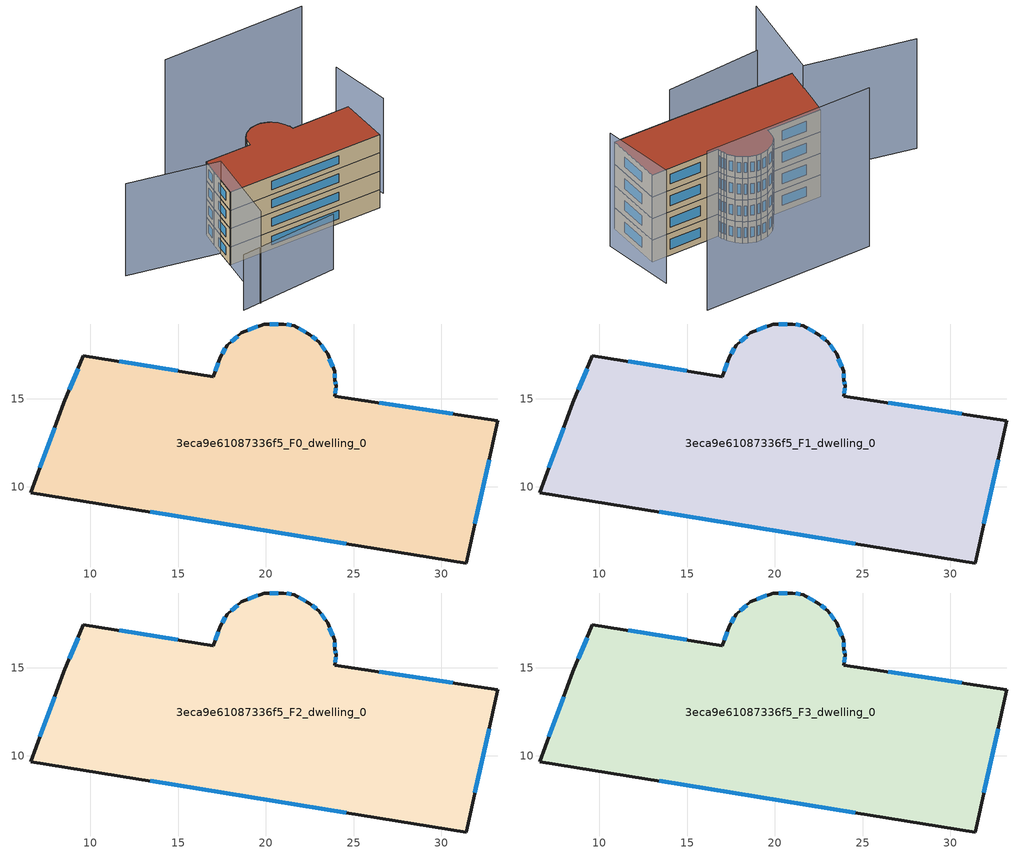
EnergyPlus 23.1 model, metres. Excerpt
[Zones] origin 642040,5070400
3eca9e61087336f5_F0_dwelling_0
 floor ground (EU_floor_Construction): 33.22,13.76 31.42,5.65 6.6,9.66 8.5,14.77 9.6,17.47 17.01,16.26 17.41,17.37 17.81,18.07 18.61,18.76 19.91,19.26 21.01,19.27 21.61,19.17 22.51,18.66 23.01,18.26 23.51,17.56 23.91,16.56 23.91,16.06 24.01,15.76 23.91,15.16 z0
 wall outside (EU_wall_Construction): 17.81,18.07 17.41,17.37 17.01,16.26 9.6,17.47 8.5,14.77 6.6,9.66 31.42,5.65 33.22,13.76 23.91,15.16 24.01,15.76 23.91,16.06 23.91,16.56 23.51,17.56 23.01,18.26 22.51,18.66 21.61,19.17 21.01,19.27 19.91,19.26 18.61,18.76 17.81,18.07 z0:3
 window (EU_Window_Construction): 17.7,17.87 17.52,17.56 / 18.39,18.57 18.03,18.26 / 19.55,19.13 18.97,18.9 / 20.71,19.27 20.21,19.27 / 21.45,19.19 21.18,19.24 / 22.26,18.8 21.86,19.03 / 22.87,18.37 22.65,18.55 / 23.37,17.76 23.15,18.07 / 23.8,16.84 23.62,17.29 / 23.91,16.2 23.91,16.42 / 23.98,15.84 23.94,15.98 / 23.94,15.33 23.98,15.6 / 30.66,14.14 26.47,14.78 / 31.91,7.88 32.72,11.53 / 13.43,8.56 24.59,6.76 / 7.98,13.36 7.12,11.07 / 9.3,16.72 8.8,15.51 / 14.97,16.6 11.64,17.14 / 17.3,17.06 17.12,16.57 z0.83:2.17
3eca9e61087336f5_F1_dwelling_0
 floor to 3eca9e61087336f5_F0_dwelling_0 (EU_floor_Construction): 33.22,13.76 31.42,5.65 6.6,9.66 8.5,14.77 9.6,17.47 17.01,16.26 17.41,17.37 17.81,18.07 18.61,18.76 19.91,19.26 21.01,19.27 21.61,19.17 22.51,18.66 23.01,18.26 23.51,17.56 23.91,16.56 23.91,16.06 24.01,15.76 23.91,15.16 z3
 wall outside (EU_wall_Construction): 17.81,18.07 17.41,17.37 17.01,16.26 9.6,17.47 8.5,14.77 6.6,9.66 31.42,5.65 33.22,13.76 23.91,15.16 24.01,15.76 23.91,16.06 23.91,16.56 23.51,17.56 23.01,18.26 22.51,18.66 21.61,19.17 21.01,19.27 19.91,19.26 18.61,18.76 17.81,18.07 z3:6
 window (EU_Window_Construction): 17.7,17.87 17.52,17.56 / 18.39,18.57 18.03,18.26 / 19.55,19.13 18.97,18.9 / 20.71,19.27 20.21,19.27 / 21.45,19.19 21.18,19.24 / 22.26,18.8 21.86,19.03 / 22.87,18.37 22.65,18.55 / 23.37,17.76 23.15,18.07 / 23.8,16.84 23.62,17.29 / 23.91,16.2 23.91,16.42 / 23.98,15.84 23.94,15.98 / 23.94,15.33 23.98,15.6 / 30.66,14.14 26.47,14.78 / 31.91,7.88 32.72,11.53 / 13.43,8.56 24.59,6.76 / 7.98,13.36 7.12,11.07 / 9.3,16.72 8.8,15.51 / 14.97,16.6 11.64,17.14 / 17.3,17.06 17.12,16.57 z3.83:5.17
3eca9e61087336f5_F2_dwelling_0
 floor to 3eca9e61087336f5_F1_dwelling_0 (EU_floor_Construction): 33.22,13.76 31.42,5.65 6.6,9.66 8.5,14.77 9.6,17.47 17.01,16.26 17.41,17.37 17.81,18.07 18.61,18.76 19.91,19.26 21.01,19.27 21.61,19.17 22.51,18.66 23.01,18.26 23.51,17.56 23.91,16.56 23.91,16.06 24.01,15.76 23.91,15.16 z6
 wall outside (EU_wall_Construction): 17.81,18.07 17.41,17.37 17.01,16.26 9.6,17.47 8.5,14.77 6.6,9.66 31.42,5.65 33.22,13.76 23.91,15.16 24.01,15.76 23.91,16.06 23.91,16.56 23.51,17.56 23.01,18.26 22.51,18.66 21.61,19.17 21.01,19.27 19.91,19.26 18.61,18.76 17.81,18.07 z6:9
 window (EU_Window_Construction): 17.7,17.87 17.52,17.56 / 18.39,18.57 18.03,18.26 / 19.55,19.13 18.97,18.9 / 20.71,19.27 20.21,19.27 / 21.45,19.19 21.18,19.24 / 22.26,18.8 21.86,19.03 / 22.87,18.37 22.65,18.55 / 23.37,17.76 23.15,18.07 / 23.8,16.84 23.62,17.29 / 23.91,16.2 23.91,16.42 / 23.98,15.84 23.94,15.98 / 23.94,15.33 23.98,15.6 / 30.66,14.14 26.47,14.78 / 31.91,7.88 32.72,11.53 / 13.43,8.56 24.59,6.76 / 7.98,13.36 7.12,11.07 / 9.3,16.72 8.8,15.51 / 14.97,16.6 11.64,17.14 / 17.3,17.06 17.12,16.57 z6.83:8.17
3eca9e61087336f5_F3_dwelling_0
 floor to 3eca9e61087336f5_F2_dwelling_0 (EU_floor_Construction): 33.22,13.76 31.42,5.65 6.6,9.66 8.5,14.77 9.6,17.47 17.01,16.26 17.41,17.37 17.81,18.07 18.61,18.76 19.91,19.26 21.01,19.27 21.61,19.17 22.51,18.66 23.01,18.26 23.51,17.56 23.91,16.56 23.91,16.06 24.01,15.76 23.91,15.16 z9
 wall outside (EU_wall_Construction): 17.81,18.07 17.41,17.37 17.01,16.26 9.6,17.47 8.5,14.77 6.6,9.66 31.42,5.65 33.22,13.76 23.91,15.16 24.01,15.76 23.91,16.06 23.91,16.56 23.51,17.56 23.01,18.26 22.51,18.66 21.61,19.17 21.01,19.27 19.91,19.26 18.61,18.76 17.81,18.07 z9:12
 window (EU_Window_Construction): 17.7,17.87 17.52,17.56 / 18.39,18.57 18.03,18.26 / 19.55,19.13 18.97,18.9 / 20.71,19.27 20.21,19.27 / 21.45,19.19 21.18,19.24 / 22.26,18.8 21.86,19.03 / 22.87,18.37 22.65,18.55 / 23.37,17.76 23.15,18.07 / 23.8,16.84 23.62,17.29 / 23.91,16.2 23.91,16.42 / 23.98,15.84 23.94,15.98 / 23.94,15.33 23.98,15.6 / 30.66,14.14 26.47,14.78 / 31.91,7.88 32.72,11.53 / 13.43,8.56 24.59,6.76 / 7.98,13.36 7.12,11.07 / 9.3,16.72 8.8,15.51 / 14.97,16.6 11.64,17.14 / 17.3,17.06 17.12,16.57 z9.83:11.17
 roof outside (EU_roof_Construction): 31.42,5.65 33.22,13.76 23.91,15.16 24.01,15.76 23.91,16.06 23.91,16.56 23.51,17.56 23.01,18.26 22.51,18.66 21.61,19.17 21.01,19.27 19.91,19.26 18.61,18.76 17.81,18.07 17.41,17.37 17.01,16.26 9.6,17.47 8.5,14.77 6.6,9.66 z12
shading: 0.07,0.39 16,-0.95 z0:9.1; -5.51,17.87 7.81,12.77 / 7.81,12.77 2.9,-0.04 z0:15.1; 34.32,7.95 35.15,18.07 z0:15.6; 35.73,25.44 12.91,28.87 z0:21.9
[Building]
EU S2 Campaign: North Axis=0; Terrain=City; Solar Distribution=FullExterior
[Site:Location]
Lyon-Bron: Latitude=45.75; Longitude=5; Time Zone=1; Elevation=198
[SizingPeriod:WeatherFileDays]
AnnualSizingPeriod: Begin Month=1; Begin Day of Month=1; End Month=12; End Day of Month=31; Day of Week for Start Day=Monday; Use Weather File Daylight Saving Period=No; Use Weather File Rain and Snow Indicators=No
[MATERIAL]
EU_InternalMass_Material: Roughness=MediumRough; Thickness=0.1; Conductivity=1; Density=1800; Specific Heat=900; Thermal Absorptance=0.9; Solar Absorptance=0.7; Visible Absorptance=0.7
[MATERIAL:NOMASS] Roughness=MediumRough; Thermal Absorptance=0.9; Solar Absorptance=0.7; Visible Absorptance=0.7
Name | Thermal Resistance
EU_wall_NoMass | 0.87146
EU_roof_NoMass | 0.842276
EU_floor_NoMass | 0.496999
[WINDOWMATERIAL:SIMPLEGLAZINGSYSTEM]
EU_Window_SimpleGlazing: UFactor=2.2525; Solar Heat Gain Coefficient=0.76; Visible Transmittance=0.76
[CONSTRUCTION]
EU_wall_Construction: EU_wall_NoMass
EU_roof_Construction: EU_roof_NoMass
EU_floor_Construction: EU_floor_NoMass
EU_InternalMass_Construction: EU_InternalMass_Material
EU_Window_Construction: EU_Window_SimpleGlazing
[ZONE] Type=1; Multiplier=1; Ceiling Height=autocalculate; Floor Area=autocalculate; Part of Total Floor Area=Yes
Name | Volume
3eca9e61087336f5_F0_dwelling_0 | 663.247
3eca9e61087336f5_F1_dwelling_0; 3eca9e61087336f5_F2_dwelling_0 | 663.25
3eca9e61087336f5_F3_dwelling_0 | 1326.5
[INTERNALMASS] Construction=EU_InternalMass_Construction; Surface Area=221.083
Name | Zone or ZoneList
3eca9e61087336f5_F0_dwelling_0_EU_InternalMass | 3eca9e61087336f5_F0_dwelling_0
3eca9e61087336f5_F1_dwelling_0_EU_InternalMass | 3eca9e61087336f5_F1_dwelling_0
3eca9e61087336f5_F2_dwelling_0_EU_InternalMass | 3eca9e61087336f5_F2_dwelling_0
3eca9e61087336f5_F3_dwelling_0_EU_InternalMass | 3eca9e61087336f5_F3_dwelling_0
[OTHEREQUIPMENT] Fuel Type=Electricity; Design Level Calculation Method=Watts/Area; Power per Zone Floor Area=1; Fraction Latent=0; Fraction Radiant=0; Fraction Lost=0; Carbon Dioxide Generation Rate=0; EndUse Subcategory=EU_Step8_InternalGains
Name | Zone or ZoneList or Space or SpaceList | Schedule
EU_Step8_InternalGain_3eca9e61087336f5_F0_dwelling_0_f000 | 3eca9e61087336f5_F0_dwelling_0 | EU_Step8_GainSchedule_3eca9e61087336f5_F0_dwelling_0_f000
EU_Step8_InternalGain_3eca9e61087336f5_F1_dwelling_0_f000 | 3eca9e61087336f5_F1_dwelling_0 | EU_Step8_GainSchedule_3eca9e61087336f5_F1_dwelling_0_f000
EU_Step8_InternalGain_3eca9e61087336f5_F2_dwelling_0_f000 | 3eca9e61087336f5_F2_dwelling_0 | EU_Step8_GainSchedule_3eca9e61087336f5_F2_dwelling_0_f000
EU_Step8_InternalGain_3eca9e61087336f5_F3_dwelling_0_f000 | 3eca9e61087336f5_F3_dwelling_0 | EU_Step8_GainSchedule_3eca9e61087336f5_F3_dwelling_0_f000
[ZONEVENTILATION:DESIGNFLOWRATE] Schedule=EU_AlwaysOn; Design Flow Rate Calculation Method=AirChanges/Hour; Air Changes per Hour=0.425; Ventilation Type=Natural; Fan Pressure Rise=0; Fan Total Efficiency=1; Constant Term Coefficient=1; Temperature Term Coefficient=0; Velocity Term Coefficient=0; Velocity Squared Term Coefficient=0; Minimum Indoor Temperature=-100; Maximum Indoor Temperature=100; Delta Temperature=-100; Minimum Outdoor Temperature=-100; Maximum Outdoor Temperature=100; Maximum Wind Speed=40
Name | Zone or ZoneList or Space or SpaceList
EU_ConstantAir_3eca9e61087336f5_F0_dwelling_0 | 3eca9e61087336f5_F0_dwelling_0
EU_ConstantAir_3eca9e61087336f5_F1_dwelling_0 | 3eca9e61087336f5_F1_dwelling_0
EU_ConstantAir_3eca9e61087336f5_F2_dwelling_0 | 3eca9e61087336f5_F2_dwelling_0
EU_ConstantAir_3eca9e61087336f5_F3_dwelling_0 | 3eca9e61087336f5_F3_dwelling_0
[HVACTEMPLATE:THERMOSTAT] Constant Heating Setpoint=20; Constant Cooling Setpoint=50
EU_HeatOnly_3eca9e61087336f5_F0_dwelling_0; EU_HeatOnly_3eca9e61087336f5_F1_dwelling_0; EU_HeatOnly_3eca9e61087336f5_F2_dwelling_0; EU_HeatOnly_3eca9e61087336f5_F3_dwelling_0
[HVACTEMPLATE:ZONE:IDEALLOADSAIRSYSTEM] System Availability Schedule=EU_AlwaysOn; Maximum Heating Supply Air Temperature=50; Minimum Cooling Supply Air Temperature=13; Maximum Heating Supply Air Humidity Ratio=0.0156; Minimum Cooling Supply Air Humidity Ratio=0.0077; Heating Limit=NoLimit; Cooling Limit=NoLimit; Heating Availability Schedule=EU_AlwaysOn; Cooling Availability Schedule=EU_CoolingOff; Dehumidification Control Type=ConstantSensibleHeatRatio; Cooling Sensible Heat Ratio=0.7; Dehumidification Setpoint=60; Humidification Control Type=None; Humidification Setpoint=30; Outdoor Air Method=None; Outdoor Air Flow Rate per Person=0.00944; Outdoor Air Flow Rate per Zone Floor Area=0; Outdoor Air Flow Rate per Zone=0; Demand Controlled Ventilation Type=None; Outdoor Air Economizer Type=NoEconomizer; Heat Recovery Type=None; Sensible Heat Recovery Effectiveness=0.7; Latent Heat Recovery Effectiveness=0.65
Name | Template Thermostat
3eca9e61087336f5_F0_dwelling_0 | EU_HeatOnly_3eca9e61087336f5_F0_dwelling_0
3eca9e61087336f5_F1_dwelling_0 | EU_HeatOnly_3eca9e61087336f5_F1_dwelling_0
3eca9e61087336f5_F2_dwelling_0 | EU_HeatOnly_3eca9e61087336f5_F2_dwelling_0
3eca9e61087336f5_F3_dwelling_0 | EU_HeatOnly_3eca9e61087336f5_F3_dwelling_0
[SIZING:ZONE] Zone Cooling Design Supply Air Temperature Input Method=SupplyAirTemperature; Zone Cooling Design Supply Air Temperature=13; Zone Heating Design Supply Air Temperature Input Method=SupplyAirTemperature; Zone Heating Design Supply Air Temperature=50; Zone Cooling Design Supply Air Humidity Ratio=0.008; Zone Heating Design Supply Air Humidity Ratio=0.008; Cooling Design Air Flow Method=DesignDay; Cooling Design Air Flow Rate=0; Cooling Minimum Air Flow per Zone Floor Area=0.000762; Cooling Minimum Air Flow=0; Cooling Minimum Air Flow Fraction=0.2; Heating Design Air Flow Method=DesignDay; Heating Design Air Flow Rate=0; Heating Maximum Air Flow per Zone Floor Area=0.002032; Heating Maximum Air Flow=0.141576; Heating Maximum Air Flow Fraction=0.3; Account for Dedicated Outdoor Air System=No; Dedicated Outdoor Air System Control Strategy=NeutralSupplyAir; Dedicated Outdoor Air Low Setpoint Temperature for Design=autosize; Dedicated Outdoor Air High Setpoint Temperature for Design=autosize; Zone Load Sizing Method=Sensible Load Only No Latent Load; Zone Latent Cooling Design Supply Air Humidity Ratio Input Method=HumidityRatioDifference; Zone Cooling Design Supply Air Humidity Ratio Difference=0.005; Zone Latent Heating Design Supply Air Humidity Ratio Input Method=HumidityRatioDifference; Zone Humidification Design Supply Air Humidity Ratio Difference=0.005
3eca9e61087336f5_F0_dwelling_0; 3eca9e61087336f5_F1_dwelling_0; 3eca9e61087336f5_F2_dwelling_0; 3eca9e61087336f5_F3_dwelling_0
[SCHEDULE:CONSTANT]
Name | Hourly Value
EU_AlwaysOn | 1
EU_CoolingOff | 0
[SCHEDULE:FILE] Column Number=1; Rows to Skip at Top=0; Number of Hours of Data=8760; Column Separator=Comma; Interpolate to Timestep=No; Minutes per Item=60; Adjust Schedule for Daylight Savings=Yes
Name | File
EU_Step8_GainSchedule_3eca9e61087336f5_F0_dwelling_0_f000 | ../../schedules/3eca9e61087336f5/3eca9e61087336f5_F0_dwelling_0_f000_gain.csv
EU_Step8_GainSchedule_3eca9e61087336f5_F1_dwelling_0_f000 | ../../schedules/3eca9e61087336f5/3eca9e61087336f5_F1_dwelling_0_f000_gain.csv
EU_Step8_GainSchedule_3eca9e61087336f5_F2_dwelling_0_f000 | ../../schedules/3eca9e61087336f5/3eca9e61087336f5_F2_dwelling_0_f000_gain.csv
EU_Step8_GainSchedule_3eca9e61087336f5_F3_dwelling_0_f000 | ../../schedules/3eca9e61087336f5/3eca9e61087336f5_F3_dwelling_0_f000_gain.csv
